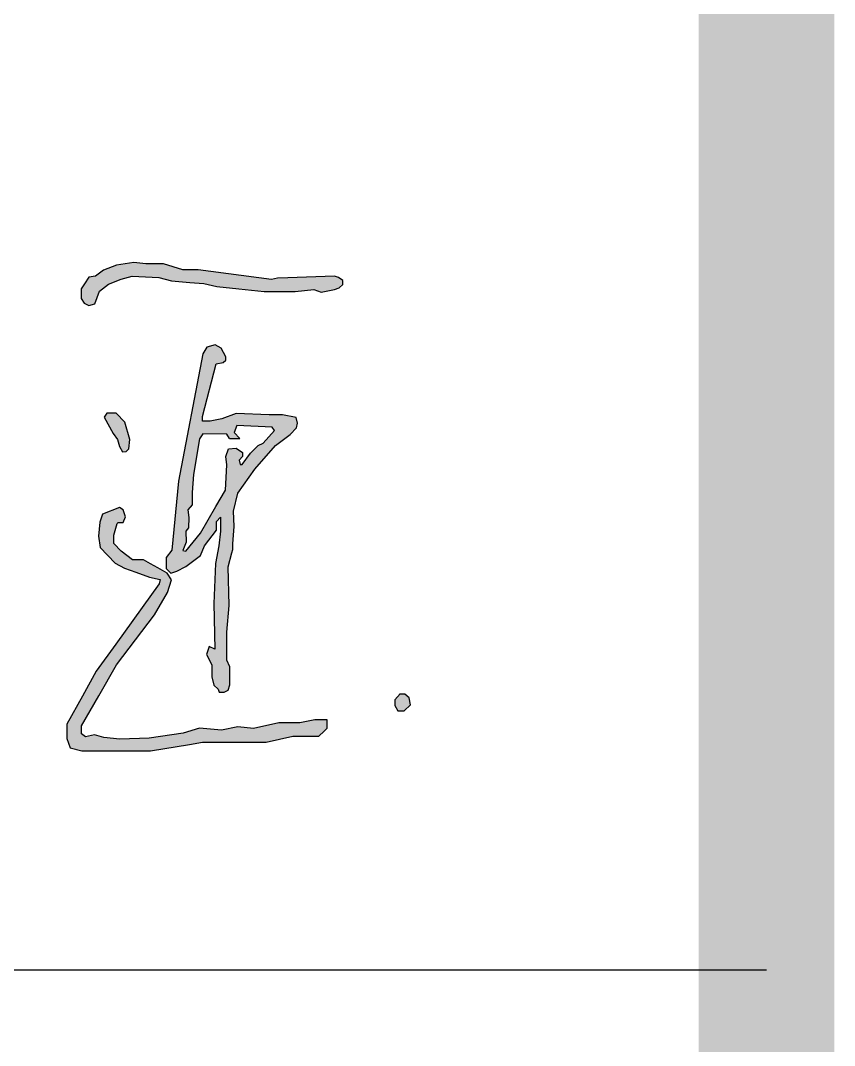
# Model space of a CAD drawing. Extents: x 1728470 to 1835391, y -157368 to 197905.
# Drawn here: x 1815451 to 1816350, y -305 to 826 of the extents above; entities that cross this region are included whole.
import ezdxf

# ---------------------------------------------------------------- set-up
doc = ezdxf.new("R2010")
doc.units = 0
doc.header["$LTSCALE"] = 1000
doc.header["$MEASUREMENT"] = 0
doc.layers.get('0').update_dxf_attribs({"linetype": 'CONTINUOUS'})
doc.layers.add('PUB_TITLE', color=4, linetype='CONTINUOUS')

msp = doc.modelspace()

# ---------------------------------------------------------------- hatches: boundary and pattern name
h = msp.add_hatch(color=256)
h.paths.add_polyline_path([(1815203, 371.6), (1815207.9, 378.6), (1815205.4, 384.4), (1815205.5, 393.2), (1815199.5, 398.4), (1815193.5, 402.3), (1815189.7, 402.3), (1815186.4, 396.8), (1815186.9, 390.7), (1815190, 351.1), (1815192.2, 342.4), (1815191, 319.2), (1815161.2, 314.2), (1815140.1, 308.9), (1815115.8, 299.5), (1815092.7, 290.5), (1815090.1, 286.1), (1815091.9, 279.1), (1815098.8, 275.5), (1815108, 270.8), (1815117.7, 262.9), (1815121, 265.1), (1815123, 272.5), (1815114.2, 281.7), (1815116.8, 285.9), (1815135.5, 292.9), (1815157.9, 297.8), (1815189.8, 304.8), (1815189.8, 259.1), (1815188.2, 256), (1815182.3, 261.5), (1815175.3, 261.5), (1815159.7, 256.7), (1815151.7, 244.3), (1815141, 227.7), (1815138.3, 206.3), (1815134.1, 174), (1815137.7, 156.5), (1815151.7, 148.3), (1815173.3, 145.5), (1815183, 150.4), (1815175.8, 12.7), (1815169.2, -38.4), (1815171.8, -45.1), (1815173.8, -50.5), (1815183.3, -50.5), (1815189.7, -38.5), (1815190.8, -3.1), (1815196.1, 158), (1815212, 167.7), (1815256.8, 206.4), (1815271.6, 225), (1815271.7, 229.4), (1815264.3, 225.9), (1815229.6, 195.6), (1815215.8, 184.8), (1815198.8, 176.6), (1815204, 306.9), (1815214.2, 307.8), (1815240.9, 314.5), (1815275.3, 323.2), (1815288.6, 331), (1815288.6, 337.4), (1815280, 344.2), (1815265.9, 342.2), (1815244.8, 339.3), (1815233.2, 339.3), (1815225.8, 342.3), (1815221.2, 342.3), (1815220.3, 339.3), (1815221.8, 335.9), (1815233.8, 328.2), (1815225.5, 325.2), (1815206.5, 324.1), (1815207.3, 341.8)])
h.paths.add_polyline_path([(1815179.8, 247.2), (1815184.9, 243.8), (1815187.6, 238.7), (1815183.6, 229.3), (1815183.6, 204), (1815184.9, 166.9), (1815173.6, 161.9), (1815169.9, 160.3), (1815159, 161.9), (1815153.7, 164.8), (1815152.3, 172), (1815150.3, 181.8), (1815153.1, 200.9), (1815157.6, 223.9), (1815166.6, 242.3)], flags=16)
h.paths.add_polyline_path([(1815375.1, 423.1), (1815367.1, 427.7), (1815354.2, 429.4), (1815320.3, 433.8), (1815304.1, 435.9), (1815296.4, 431.9), (1815291.4, 423.8), (1815288.1, 413.8), (1815288.1, 401), (1815289.9, 391.4), (1815293.1, 384.2), (1815298.4, 383.3), (1815298.4, 394.5), (1815298.4, 404), (1815302.1, 414.8), (1815309.7, 418.7), (1815341.4, 415.2), (1815364, 412.7), (1815371.8, 407.3), (1815378.2, 407.3), (1815382.5, 410.9), (1815380.7, 418.7)])
h.paths.add_polyline_path([(1815293.8, 270.4), (1815299.5, 287.2), (1815310.6, 303.7), (1815316, 317.2), (1815311.8, 325.8), (1815306.3, 325.8), (1815292.6, 310.1), (1815282.2, 282.6), (1815270.9, 252.9), (1815269.4, 228.3), (1815271.7, 229.4), (1815271.6, 225), (1815267.9, 220.4), (1815268.3, 203.8), (1815260.4, 153), (1815260.4, 142), (1815254.7, 106.7), (1815256.5, 100.7), (1815260.6, 94.4), (1815266.9, 94.4), (1815275.3, 101), (1815273.1, 110.6), (1815279.1, 121.8), (1815283.1, 139.6), (1815285.4, 152.8), (1815287.5, 151.4), (1815287.5, 147.5), (1815288.1, 146.3), (1815296.6, 130.1), (1815311.7, 115.7), (1815324.4, 118.6), (1815340, 134.7), (1815351.8, 165.9), (1815356.4, 189.8), (1815353.5, 224.6), (1815380, 245.6), (1815403.4, 267.9), (1815412.1, 277.1), (1815408, 279.8), (1815384, 263.5), (1815354.4, 241.3), (1815353.2, 245.4), (1815342, 286.1), (1815335.2, 298), (1815325.6, 303), (1815314.9, 292.3), (1815305.6, 274.2), (1815294, 245.1), (1815291.3, 235.3), (1815285, 212.5), (1815285, 202.2), (1815283.1, 191.4), (1815277.6, 156.9), (1815275.5, 146.9), (1815271.7, 146.9), (1815279, 186.5), (1815283.9, 225.1), (1815288.6, 246.7)])
h.paths.add_polyline_path([(1815306.8, 259.7), (1815313.4, 272.2), (1815319.7, 283.9), (1815326.2, 284.8), (1815333.6, 259.1), (1815339.1, 229.5), (1815307.1, 206.3), (1815293.6, 194.1), (1815292.7, 188.9), (1815291.9, 184.5), (1815288.6, 184.3), (1815291.6, 204.4), (1815295, 218.4), (1815296.9, 233.5), (1815300.2, 247.4)], flags=16)
h.paths.add_polyline_path([(1815337.2, 210.1), (1815339.6, 208.6), (1815340.3, 202.9), (1815340.3, 182.6), (1815337.6, 173.4), (1815330.2, 148.8), (1815320.2, 134.5), (1815315, 132.9), (1815309.7, 132.9), (1815303, 147.3), (1815298, 158.2), (1815300.7, 172), (1815307.7, 183.5), (1815321.8, 196.3)], flags=16)
h.paths.add_polyline_path([(1815574.5, 543.5), (1815604, 541.9), (1815617.8, 538.5), (1815638, 536.7), (1815653.7, 535.4), (1815668.1, 532.1), (1815692.4, 529.6), (1815720.2, 526.7), (1815754.6, 526.7), (1815774.9, 528.9), (1815783, 525.8), (1815797.9, 528.9), (1815803.1, 530.8), (1815807, 534.5), (1815807, 538.7), (1815802.2, 542.1), (1815797.9, 543.7), (1815746.4, 541.6), (1815735.1, 541.2), (1815728.4, 540), (1815647.5, 550.7), (1815630.5, 550.7), (1815609.1, 557.1), (1815589.5, 557.1), (1815576.2, 558.6), (1815557.3, 555.8), (1815542.7, 550.3), (1815534.2, 543.6), (1815526.8, 542.6), (1815522, 535.2), (1815518.1, 529.4), (1815518.1, 519), (1815521.6, 513.6), (1815526.8, 511.3), (1815533.2, 512.9), (1815538.3, 526.9), (1815548.3, 534.7), (1815562.3, 540.1)])
h.paths.add_polyline_path([(1815566.3, 382.4), (1815556.8, 392.3), (1815546.5, 392.3), (1815543.5, 388.1), (1815553.4, 370.1), (1815558.4, 363.2), (1815560.4, 355.5), (1815563.7, 349.7), (1815567.8, 350.1), (1815571, 352.9), (1815572.1, 363.4)])
h.paths.add_polyline_path([(1815667.4, 446.9), (1815675, 448.3), (1815677.9, 451), (1815678.1, 454.5), (1815672.8, 464.2), (1815666.2, 467.7), (1815656.9, 465.1), (1815652.4, 457.7), (1815625.7, 317.4), (1815618.4, 241.1), (1815612.2, 233), (1815612.2, 221.1), (1815617.1, 215.8), (1815624, 217.9), (1815633.8, 223.3), (1815649.8, 235.3), (1815654.4, 246.2), (1815667.5, 263.2), (1815667.8, 273), (1815671.9, 277.7), (1815671.9, 262.1), (1815670.1, 246.1), (1815666.4, 226.5), (1815664.7, 182.3), (1815665.7, 132.1), (1815659.6, 134.8), (1815656.4, 126.2), (1815662.6, 114.6), (1815662.6, 101.6), (1815664.5, 92.2), (1815669.3, 87.9), (1815670.5, 84.6), (1815676, 84.6), (1815680.6, 86.6), (1815682.5, 92.5), (1815682.2, 112.6), (1815679.1, 119.7), (1815679.1, 150.7), (1815681.6, 180.2), (1815680.6, 223), (1815684.7, 238.4), (1815685.6, 242), (1815685.6, 248.4), (1815687, 267.3), (1815686.5, 284.4), (1815691.3, 304.3), (1815710.1, 330.7), (1815732.8, 356.7), (1815748.9, 369), (1815756, 376.2), (1815756.9, 381.2), (1815755.6, 387.5), (1815740.6, 390.5), (1815725.8, 390.5), (1815689.4, 391.9), (1815673.6, 386), (1815660.6, 383.5), (1815652.2, 383.5), (1815652.2, 388.6)])
h.paths.add_polyline_path([(1815652.6, 369.5), (1815679.1, 369.1), (1815681.9, 364.3), (1815684.9, 364.3), (1815693.4, 364.3), (1815687.2, 371), (1815690.2, 378.7), (1815729.1, 376.8), (1815731.5, 373.2), (1815719.3, 359.4), (1815713.6, 356.8), (1815705, 348.3), (1815695.9, 335.8), (1815693.7, 335.8), (1815692.8, 340.5), (1815696.2, 344.5), (1815696.2, 349), (1815689.2, 353.7), (1815681, 353), (1815677.8, 344.6), (1815679.2, 335.2), (1815677.4, 307.4), (1815667, 289.3), (1815650.1, 260), (1815633.8, 240), (1815630.6, 240.9), (1815634.2, 249.9), (1815633.7, 262.3), (1815636.7, 266), (1815637, 277.3), (1815636.1, 285.6), (1815640.8, 291.2), (1815640.8, 304.9), (1815642.3, 324.9), (1815648.7, 364.1)], flags=16)
h.paths.add_polyline_path([(1815562.3, 240.3), (1815554.3, 248.7), (1815554.3, 257.7), (1815558, 270.5), (1815559.2, 271.9), (1815564.6, 271.9), (1815567, 277.9), (1815564.5, 285.9), (1815560.4, 288.4), (1815541.7, 280.9), (1815538.9, 272.2), (1815537.2, 256.8), (1815539.3, 244.1), (1815555.7, 226.8), (1815566.1, 221.2), (1815578.5, 216.8), (1815593.8, 211.3), (1815605.6, 208.8), (1815604.3, 204), (1815556.4, 137.4), (1815534.8, 107.6), (1815519.6, 80.3), (1815502.4, 49.4), (1815502.4, 33.6), (1815505.9, 23), (1815518.8, 19.9), (1815541.3, 19.9), (1815569.8, 19.9), (1815594.9, 19.9), (1815637.9, 27), (1815652.3, 29.4), (1815682.7, 29.4), (1815722.6, 29.4), (1815751.7, 35.9), (1815780.5, 35.9), (1815786.5, 41.7), (1815789.6, 44.7), (1815789.6, 54.1), (1815776, 54.1), (1815759.6, 50.7), (1815736.3, 50.7), (1815708.3, 44.6), (1815691, 46.5), (1815673.3, 42.8), (1815649, 44.9), (1815631, 39.4), (1815593.4, 33.8), (1815560.9, 32.6), (1815543.2, 34.7), (1815533, 37.5), (1815522.9, 35.3), (1815518.6, 38.7), (1815518.6, 47.3), (1815537.6, 80.6), (1815557.1, 114.8), (1815599.2, 170), (1815613.6, 194.5), (1815617.9, 208.5), (1815613.3, 215.7), (1815602.9, 221.6), (1815594.6, 226.3), (1815586.9, 230.7), (1815574.8, 230.7)])
h.paths.add_polyline_path([(1815880.3, 78.5), (1815875.5, 82.2), (1815869.6, 82.2), (1815864.4, 76.1), (1815864.4, 70), (1815867.9, 64), (1815874.9, 64), (1815881.7, 70.6)])
h = msp.add_hatch(color=250)
h.paths.add_polyline_path([(1815647.5, 550.7), (1815630.5, 550.7), (1815609.1, 557.1), (1815589.5, 557.1), (1815576.2, 558.6), (1815557.3, 555.8), (1815542.7, 550.3), (1815534.2, 543.6), (1815526.8, 542.6), (1815522, 535.2), (1815518.1, 529.4), (1815518.1, 519), (1815521.6, 513.6), (1815526.8, 511.3), (1815533.2, 512.9), (1815538.3, 526.9), (1815548.3, 534.7), (1815562.3, 540.1), (1815574.5, 543.5), (1815604, 541.9), (1815617.8, 538.5), (1815638, 536.7), (1815653.7, 535.4), (1815668.1, 532.1), (1815692.4, 529.6), (1815720.2, 526.7), (1815754.6, 526.7), (1815774.9, 528.9), (1815783, 525.8), (1815797.9, 528.9), (1815803.1, 530.8), (1815807, 534.5), (1815807, 538.7), (1815802.2, 542.1), (1815797.9, 543.7), (1815746.4, 541.6), (1815735.1, 541.2), (1815728.4, 540)])
h.paths.add_polyline_path([(1815675, 448.3), (1815677.9, 451), (1815678.1, 454.5), (1815672.8, 464.2), (1815666.2, 467.7), (1815656.9, 465.1), (1815652.4, 457.7), (1815625.7, 317.4), (1815618.4, 241.1), (1815612.2, 233), (1815612.2, 221.1), (1815617.1, 215.8), (1815624, 217.9), (1815633.8, 223.3), (1815649.8, 235.3), (1815654.4, 246.2), (1815667.5, 263.2), (1815667.8, 273), (1815671.9, 277.7), (1815671.9, 262.1), (1815670.1, 246.1), (1815666.4, 226.5), (1815664.7, 182.3), (1815665.7, 132.1), (1815659.6, 134.8), (1815656.4, 126.2), (1815662.6, 114.6), (1815662.6, 101.6), (1815664.5, 92.2), (1815669.3, 87.9), (1815670.5, 84.6), (1815676, 84.6), (1815680.6, 86.6), (1815682.5, 92.5), (1815682.2, 112.6), (1815679.1, 119.7), (1815679.1, 150.7), (1815681.6, 180.2), (1815680.6, 223), (1815684.7, 238.4), (1815685.6, 242), (1815685.6, 248.4), (1815687, 267.3), (1815686.5, 284.4), (1815691.3, 304.3), (1815710.1, 330.7), (1815732.8, 356.7), (1815748.9, 369), (1815756, 376.2), (1815756.9, 381.2), (1815755.6, 387.5), (1815740.6, 390.5), (1815725.8, 390.5), (1815689.4, 391.9), (1815673.6, 386), (1815660.6, 383.5), (1815652.2, 383.5), (1815652.2, 388.6), (1815667.4, 446.9)])
h.paths.add_polyline_path([(1815690.2, 378.7), (1815729.1, 376.8), (1815731.5, 373.2), (1815719.3, 359.4), (1815713.6, 356.8), (1815705, 348.3), (1815695.9, 335.8), (1815693.7, 335.8), (1815692.8, 340.5), (1815696.2, 344.5), (1815696.2, 349), (1815689.2, 353.7), (1815681, 353), (1815677.8, 344.6), (1815679.2, 335.2), (1815677.4, 307.4), (1815667, 289.3), (1815650.1, 260), (1815633.8, 240), (1815630.6, 240.9), (1815634.2, 249.9), (1815633.7, 262.3), (1815636.7, 266), (1815637, 277.3), (1815636.1, 285.6), (1815640.8, 291.2), (1815640.8, 304.9), (1815642.3, 324.9), (1815648.7, 364.1), (1815652.6, 369.5), (1815679.1, 369.1), (1815681.9, 364.3), (1815684.9, 364.3), (1815693.4, 364.3), (1815687.2, 371)], flags=16)
h.paths.add_polyline_path([(1815558, 270.5), (1815559.2, 271.9), (1815564.6, 271.9), (1815567, 277.9), (1815564.5, 285.9), (1815560.4, 288.4), (1815541.7, 280.9), (1815538.9, 272.2), (1815537.2, 256.8), (1815539.3, 244.1), (1815555.7, 226.8), (1815566.1, 221.2), (1815578.5, 216.8), (1815593.8, 211.3), (1815605.6, 208.8), (1815604.3, 204), (1815556.4, 137.4), (1815534.8, 107.6), (1815519.6, 80.3), (1815502.4, 49.4), (1815502.4, 33.6), (1815505.9, 23), (1815518.8, 19.9), (1815541.3, 19.9), (1815569.8, 19.9), (1815594.9, 19.9), (1815637.9, 27), (1815652.3, 29.4), (1815682.7, 29.4), (1815722.6, 29.4), (1815751.7, 35.9), (1815780.5, 35.9), (1815786.5, 41.7), (1815789.6, 44.7), (1815789.6, 54.1), (1815776, 54.1), (1815759.6, 50.7), (1815736.3, 50.7), (1815708.3, 44.6), (1815691, 46.5), (1815673.3, 42.8), (1815649, 44.9), (1815631, 39.4), (1815593.4, 33.8), (1815560.9, 32.6), (1815543.2, 34.7), (1815533, 37.5), (1815522.9, 35.3), (1815518.6, 38.7), (1815518.6, 47.3), (1815537.6, 80.6), (1815557.1, 114.8), (1815599.2, 170), (1815613.6, 194.5), (1815617.9, 208.5), (1815613.3, 215.7), (1815602.9, 221.6), (1815594.6, 226.3), (1815586.9, 230.7), (1815574.8, 230.7), (1815562.3, 240.3), (1815554.3, 248.7), (1815554.3, 257.7)])
h.paths.add_polyline_path([(1815566.3, 382.4), (1815556.8, 392.3), (1815546.5, 392.3), (1815543.5, 388.1), (1815553.4, 370.1), (1815558.4, 363.2), (1815560.4, 355.5), (1815563.7, 349.7), (1815567.8, 350.1), (1815571, 352.9), (1815572.1, 363.4)])
h = msp.add_hatch(color=256)
h.paths.add_polyline_path([(1815562.3, 540.1), (1815574.5, 543.5), (1815604, 541.9), (1815617.8, 538.5), (1815638, 536.7), (1815653.7, 535.4), (1815668.1, 532.1), (1815692.4, 529.6), (1815720.2, 526.7), (1815754.6, 526.7), (1815774.9, 528.9), (1815783, 525.8), (1815797.9, 528.9), (1815803.1, 530.8), (1815807, 534.5), (1815807, 538.7), (1815802.2, 542.1), (1815797.9, 543.7), (1815746.4, 541.6), (1815735.1, 541.2), (1815728.4, 540), (1815647.5, 550.7), (1815630.5, 550.7), (1815609.1, 557.1), (1815589.5, 557.1), (1815576.2, 558.6), (1815557.3, 555.8), (1815542.7, 550.3), (1815534.2, 543.6), (1815526.8, 542.6), (1815522, 535.2), (1815518.1, 529.4), (1815518.1, 519), (1815521.6, 513.6), (1815526.8, 511.3), (1815533.2, 512.9), (1815538.3, 526.9), (1815548.3, 534.7)])
h.paths.add_polyline_path([(1815566.3, 382.4), (1815556.8, 392.3), (1815546.5, 392.3), (1815543.5, 388.1), (1815553.4, 370.1), (1815558.4, 363.2), (1815560.4, 355.5), (1815563.7, 349.7), (1815567.8, 350.1), (1815571, 352.9), (1815572.1, 363.4)])
h.paths.add_polyline_path([(1815667.4, 446.9), (1815675, 448.3), (1815677.9, 451), (1815678.1, 454.5), (1815672.8, 464.2), (1815666.2, 467.7), (1815656.9, 465.1), (1815652.4, 457.7), (1815625.7, 317.4), (1815618.4, 241.1), (1815612.2, 233), (1815612.2, 221.1), (1815617.1, 215.8), (1815624, 217.9), (1815633.8, 223.3), (1815649.8, 235.3), (1815654.4, 246.2), (1815667.5, 263.2), (1815667.8, 273), (1815671.9, 277.7), (1815671.9, 262.1), (1815670.1, 246.1), (1815666.4, 226.5), (1815664.7, 182.3), (1815665.7, 132.1), (1815659.6, 134.8), (1815656.4, 126.2), (1815662.6, 114.6), (1815662.6, 101.6), (1815664.5, 92.2), (1815669.3, 87.9), (1815670.5, 84.6), (1815676, 84.6), (1815680.6, 86.6), (1815682.5, 92.5), (1815682.2, 112.6), (1815679.1, 119.7), (1815679.1, 150.7), (1815681.6, 180.2), (1815680.6, 223), (1815684.7, 238.4), (1815685.6, 242), (1815685.6, 248.4), (1815687, 267.3), (1815686.5, 284.4), (1815691.3, 304.3), (1815710.1, 330.7), (1815732.8, 356.7), (1815748.9, 369), (1815756, 376.2), (1815756.9, 381.2), (1815755.6, 387.5), (1815740.6, 390.5), (1815725.8, 390.5), (1815689.4, 391.9), (1815673.6, 386), (1815660.6, 383.5), (1815652.2, 383.5), (1815652.2, 388.6)])
h.paths.add_polyline_path([(1815652.6, 369.5), (1815679.1, 369.1), (1815681.9, 364.3), (1815684.9, 364.3), (1815693.4, 364.3), (1815687.2, 371), (1815690.2, 378.7), (1815729.1, 376.8), (1815731.5, 373.2), (1815719.3, 359.4), (1815713.6, 356.8), (1815705, 348.3), (1815695.9, 335.8), (1815693.7, 335.8), (1815692.8, 340.5), (1815696.2, 344.5), (1815696.2, 349), (1815689.2, 353.7), (1815681, 353), (1815677.8, 344.6), (1815679.2, 335.2), (1815677.4, 307.4), (1815667, 289.3), (1815650.1, 260), (1815633.8, 240), (1815630.6, 240.9), (1815634.2, 249.9), (1815633.7, 262.3), (1815636.7, 266), (1815637, 277.3), (1815636.1, 285.6), (1815640.8, 291.2), (1815640.8, 304.9), (1815642.3, 324.9), (1815648.7, 364.1)], flags=16)
h.paths.add_polyline_path([(1815554.3, 257.7), (1815558, 270.5), (1815559.2, 271.9), (1815564.6, 271.9), (1815567, 277.9), (1815564.5, 285.9), (1815560.4, 288.4), (1815541.7, 280.9), (1815538.9, 272.2), (1815537.2, 256.8), (1815539.3, 244.1), (1815555.7, 226.8), (1815566.1, 221.2), (1815578.5, 216.8), (1815593.8, 211.3), (1815605.6, 208.8), (1815604.3, 204), (1815556.4, 137.4), (1815534.8, 107.6), (1815519.6, 80.3), (1815502.4, 49.4), (1815502.4, 33.6), (1815505.9, 23), (1815518.8, 19.9), (1815541.3, 19.9), (1815569.8, 19.9), (1815594.9, 19.9), (1815637.9, 27), (1815652.3, 29.4), (1815682.7, 29.4), (1815722.6, 29.4), (1815751.7, 35.9), (1815780.5, 35.9), (1815786.5, 41.7), (1815789.6, 44.7), (1815789.6, 54.1), (1815776, 54.1), (1815759.6, 50.7), (1815736.3, 50.7), (1815708.3, 44.6), (1815691, 46.5), (1815673.3, 42.8), (1815649, 44.9), (1815631, 39.4), (1815593.4, 33.8), (1815560.9, 32.6), (1815543.2, 34.7), (1815533, 37.5), (1815522.9, 35.3), (1815518.6, 38.7), (1815518.6, 47.3), (1815537.6, 80.6), (1815557.1, 114.8), (1815599.2, 170), (1815613.6, 194.5), (1815617.9, 208.5), (1815613.3, 215.7), (1815602.9, 221.6), (1815594.6, 226.3), (1815586.9, 230.7), (1815574.8, 230.7), (1815562.3, 240.3), (1815554.3, 248.7)])
for color, points in [(250, [(1815880.3, 78.5), (1815875.5, 82.2), (1815869.6, 82.2), (1815864.4, 76.1), (1815864.4, 70), (1815867.9, 64), (1815874.9, 64), (1815881.7, 70.6)]), (256, [(1815875.5, 82.2), (1815869.6, 82.2), (1815864.4, 76.1), (1815864.4, 70), (1815867.9, 64), (1815874.9, 64), (1815881.7, 70.6), (1815880.3, 78.5)])]:
    msp.add_hatch(color=color).paths.add_polyline_path(points)

# ---------------------------------------------------------------- linework, layer by layer
for p, q in [((1815557.3, 555.8), (1815542.7, 550.3)), ((1815576.2, 558.6), (1815557.3, 555.8)), ((1815589.5, 557.1), (1815576.2, 558.6)), ((1815609.1, 557.1), (1815589.5, 557.1)), ((1815630.5, 550.7), (1815609.1, 557.1)), ((1815534.2, 543.6), (1815526.8, 542.6)), ((1815542.7, 550.3), (1815534.2, 543.6)), ((1815562.3, 540.1), (1815574.5, 543.5)), ((1815574.5, 543.5), (1815604, 541.9)), ((1815647.5, 550.7), (1815630.5, 550.7)), ((1815728.4, 540), (1815647.5, 550.7)), ((1815797.9, 543.7), (1815746.4, 541.6)), ((1815802.2, 542.1), (1815797.9, 543.7)), ((1815522, 535.2), (1815518.1, 529.4)), ((1815526.8, 542.6), (1815522, 535.2)), ((1815538.3, 526.9), (1815548.3, 534.7)), ((1815548.3, 534.7), (1815562.3, 540.1)), ((1815604, 541.9), (1815617.8, 538.5)), ((1815617.8, 538.5), (1815638, 536.7)), ((1815638, 536.7), (1815653.7, 535.4)), ((1815653.7, 535.4), (1815668.1, 532.1)), ((1815668.1, 532.1), (1815692.4, 529.6)), ((1815735.1, 541.2), (1815728.4, 540)), ((1815746.4, 541.6), (1815735.1, 541.2)), ((1815807, 538.7), (1815802.2, 542.1)), ((1815803.1, 530.8), (1815807, 534.5)), ((1815807, 534.5), (1815807, 538.7)), ((1815518.1, 529.4), (1815518.1, 519)), ((1815533.2, 512.9), (1815538.3, 526.9)), ((1815692.4, 529.6), (1815720.2, 526.7)), ((1815720.2, 526.7), (1815754.6, 526.7)), ((1815754.6, 526.7), (1815774.9, 528.9)), ((1815774.9, 528.9), (1815783, 525.8)), ((1815783, 525.8), (1815797.9, 528.9)), ((1815797.9, 528.9), (1815803.1, 530.8)), ((1815518.1, 519), (1815521.6, 513.6)), ((1815521.6, 513.6), (1815526.8, 511.3)), ((1815526.8, 511.3), (1815533.2, 512.9)), ((1815656.9, 465.1), (1815652.4, 457.7)), ((1815666.2, 467.7), (1815656.9, 465.1)), ((1815672.8, 464.2), (1815666.2, 467.7)), ((1815678.1, 454.5), (1815672.8, 464.2)), ((1815652.4, 457.7), (1815625.7, 317.4)), ((1815677.9, 451), (1815678.1, 454.5)), ((1815652.2, 388.6), (1815667.4, 446.9)), ((1815667.4, 446.9), (1815675, 448.3)), ((1815675, 448.3), (1815677.9, 451)), ((1815546.5, 392.3), (1815543.5, 388.1)), ((1815543.5, 388.1), (1815553.4, 370.1)), ((1815556.8, 392.3), (1815546.5, 392.3)), ((1815566.3, 382.4), (1815556.8, 392.3)), ((1815652.2, 383.5), (1815652.2, 388.6)), ((1815673.6, 386), (1815660.6, 383.5)), ((1815689.4, 391.9), (1815673.6, 386)), ((1815725.8, 390.5), (1815689.4, 391.9)), ((1815740.6, 390.5), (1815725.8, 390.5)), ((1815755.6, 387.5), (1815740.6, 390.5)), ((1815756.9, 381.2), (1815755.6, 387.5)), ((1815572.1, 363.4), (1815566.3, 382.4)), ((1815660.6, 383.5), (1815652.2, 383.5)), ((1815690.2, 378.7), (1815687.2, 371)), ((1815729.1, 376.8), (1815690.2, 378.7)), ((1815719.3, 359.4), (1815731.5, 373.2)), ((1815731.5, 373.2), (1815729.1, 376.8)), ((1815748.9, 369), (1815756, 376.2)), ((1815756, 376.2), (1815756.9, 381.2)), ((1815553.4, 370.1), (1815558.4, 363.2)), ((1815558.4, 363.2), (1815560.4, 355.5)), ((1815571, 352.9), (1815572.1, 363.4)), ((1815648.7, 364.1), (1815642.3, 324.9)), ((1815652.6, 369.5), (1815648.7, 364.1)), ((1815679.1, 369.1), (1815652.6, 369.5)), ((1815681.9, 364.3), (1815679.1, 369.1)), ((1815681.9, 364.3), (1815684.9, 364.3)), ((1815684.9, 364.3), (1815693.4, 364.3)), ((1815693.4, 364.3), (1815687.2, 371)), ((1815732.8, 356.7), (1815748.9, 369)), ((1815560.4, 355.5), (1815563.7, 349.7)), ((1815567.8, 350.1), (1815571, 352.9)), ((1815677.8, 344.6), (1815681, 353)), ((1815681, 353), (1815689.2, 353.7)), ((1815689.2, 353.7), (1815696.2, 349)), ((1815705, 348.3), (1815713.6, 356.8)), ((1815710.1, 330.7), (1815732.8, 356.7)), ((1815713.6, 356.8), (1815719.3, 359.4)), ((1815563.7, 349.7), (1815567.8, 350.1)), ((1815679.2, 335.2), (1815677.8, 344.6)), ((1815696.2, 344.5), (1815692.8, 340.5)), ((1815692.8, 340.5), (1815693.7, 335.8)), ((1815695.9, 335.8), (1815705, 348.3)), ((1815696.2, 349), (1815696.2, 344.5)), ((1815677.4, 307.4), (1815679.2, 335.2)), ((1815691.3, 304.3), (1815710.1, 330.7)), ((1815693.7, 335.8), (1815695.9, 335.8)), ((1815625.7, 317.4), (1815618.4, 241.1)), ((1815642.3, 324.9), (1815640.8, 304.9)), ((1815667, 289.3), (1815677.4, 307.4)), ((1815640.8, 304.9), (1815640.8, 291.2)), ((1815686.5, 284.4), (1815691.3, 304.3)), ((1815560.4, 288.4), (1815541.7, 280.9)), ((1815564.5, 285.9), (1815560.4, 288.4)), ((1815567, 277.9), (1815564.5, 285.9)), ((1815640.8, 291.2), (1815636.1, 285.6)), ((1815636.1, 285.6), (1815637, 277.3)), ((1815650.1, 260), (1815667, 289.3)), ((1815687, 267.3), (1815686.5, 284.4)), ((1815538.9, 272.2), (1815537.2, 256.8)), ((1815541.7, 280.9), (1815538.9, 272.2)), ((1815558, 270.5), (1815559.2, 271.9)), ((1815559.2, 271.9), (1815564.6, 271.9)), ((1815564.6, 271.9), (1815567, 277.9)), ((1815637, 277.3), (1815636.7, 266)), ((1815667.5, 263.2), (1815667.8, 273)), ((1815667.8, 273), (1815671.9, 277.7)), ((1815671.9, 277.7), (1815671.9, 262.1)), ((1815554.3, 257.7), (1815558, 270.5)), ((1815636.7, 266), (1815633.7, 262.3)), ((1815633.7, 262.3), (1815634.2, 249.9)), ((1815654.4, 246.2), (1815667.5, 263.2)), ((1815671.9, 262.1), (1815670.1, 246.1)), ((1815685.6, 248.4), (1815687, 267.3)), ((1815537.2, 256.8), (1815539.3, 244.1)), ((1815554.3, 248.7), (1815554.3, 257.7)), ((1815634.2, 249.9), (1815630.6, 240.9)), ((1815633.8, 240), (1815650.1, 260)), ((1815539.3, 244.1), (1815555.7, 226.8)), ((1815562.3, 240.3), (1815554.3, 248.7)), ((1815574.8, 230.7), (1815562.3, 240.3)), ((1815618.4, 241.1), (1815612.2, 233)), ((1815630.6, 240.9), (1815633.8, 240)), ((1815649.8, 235.3), (1815654.4, 246.2)), ((1815670.1, 246.1), (1815666.4, 226.5)), ((1815680.6, 223), (1815684.7, 238.4)), ((1815684.7, 238.4), (1815685.6, 242)), ((1815685.6, 242), (1815685.6, 248.4)), ((1815555.7, 226.8), (1815566.1, 221.2)), ((1815586.9, 230.7), (1815574.8, 230.7)), ((1815594.6, 226.3), (1815586.9, 230.7)), ((1815602.9, 221.6), (1815594.6, 226.3)), ((1815612.2, 233), (1815612.2, 221.1)), ((1815633.8, 223.3), (1815649.8, 235.3)), ((1815666.4, 226.5), (1815664.7, 182.3)), ((1815566.1, 221.2), (1815578.5, 216.8)), ((1815578.5, 216.8), (1815593.8, 211.3)), ((1815613.3, 215.7), (1815602.9, 221.6)), ((1815612.2, 221.1), (1815617.1, 215.8)), ((1815617.9, 208.5), (1815613.3, 215.7)), ((1815617.1, 215.8), (1815624, 217.9)), ((1815624, 217.9), (1815633.8, 223.3)), ((1815681.6, 180.2), (1815680.6, 223)), ((1815604.3, 204), (1815556.4, 137.4)), ((1815593.8, 211.3), (1815605.6, 208.8)), ((1815605.6, 208.8), (1815604.3, 204)), ((1815613.6, 194.5), (1815617.9, 208.5)), ((1815599.2, 170), (1815613.6, 194.5)), ((1815664.7, 182.3), (1815665.7, 132.1)), ((1815557.1, 114.8), (1815599.2, 170)), ((1815679.1, 150.7), (1815681.6, 180.2)), ((1815679.1, 119.7), (1815679.1, 150.7)), ((1815556.4, 137.4), (1815534.8, 107.6)), ((1815659.6, 134.8), (1815656.4, 126.2)), ((1815656.4, 126.2), (1815662.6, 114.6)), ((1815665.7, 132.1), (1815659.6, 134.8)), ((1815537.6, 80.6), (1815557.1, 114.8)), ((1815662.6, 114.6), (1815662.6, 101.6)), ((1815682.2, 112.6), (1815679.1, 119.7)), ((1815534.8, 107.6), (1815519.6, 80.3)), ((1815682.5, 92.5), (1815682.2, 112.6)), ((1815662.6, 101.6), (1815664.5, 92.2)), ((1815664.5, 92.2), (1815669.3, 87.9)), ((1815680.6, 86.6), (1815682.5, 92.5)), ((1815519.6, 80.3), (1815502.4, 49.4)), ((1815518.6, 47.3), (1815537.6, 80.6)), ((1815669.3, 87.9), (1815670.5, 84.6)), ((1815670.5, 84.6), (1815676, 84.6)), ((1815676, 84.6), (1815680.6, 86.6)), ((1815870.2, 82.8), (1815864.4, 76.1)), ((1815875.5, 82.2), (1815869.6, 82.2)), ((1815880.3, 78.5), (1815875.5, 82.2)), ((1815864.4, 76.1), (1815864.4, 70)), ((1815864.4, 70), (1815867.9, 64)), ((1815874.9, 64), (1815881.7, 70.6)), ((1815881.7, 70.6), (1815880.3, 78.5)), ((1815867.9, 64), (1815874.9, 64)), ((1815502.4, 49.4), (1815502.4, 33.6)), ((1815518.6, 38.7), (1815518.6, 47.3)), ((1815691, 46.5), (1815673.3, 42.8)), ((1815708.3, 44.6), (1815691, 46.5)), ((1815736.3, 50.7), (1815708.3, 44.6)), ((1815759.6, 50.7), (1815736.3, 50.7)), ((1815776, 54.1), (1815759.6, 50.7)), ((1815789.6, 54.1), (1815776, 54.1)), ((1815789.6, 44.7), (1815789.6, 54.1)), ((1815522.9, 35.3), (1815518.6, 38.7)), ((1815533, 37.5), (1815522.9, 35.3)), ((1815543.2, 34.7), (1815533, 37.5)), ((1815560.9, 32.6), (1815543.2, 34.7)), ((1815631, 39.4), (1815593.4, 33.8)), ((1815649, 44.9), (1815631, 39.4)), ((1815673.3, 42.8), (1815649, 44.9)), ((1815722.6, 29.4), (1815751.7, 35.9)), ((1815751.7, 35.9), (1815780.5, 35.9)), ((1815780.5, 35.9), (1815786.5, 41.7)), ((1815786.5, 41.7), (1815789.6, 44.7)), ((1815502.4, 33.6), (1815505.9, 23)), ((1815505.9, 23), (1815518.8, 19.9)), ((1815593.4, 33.8), (1815560.9, 32.6)), ((1815594.9, 19.9), (1815637.9, 27)), ((1815637.9, 27), (1815652.3, 29.4)), ((1815652.3, 29.4), (1815682.7, 29.4)), ((1815682.7, 29.4), (1815722.6, 29.4)), ((1815518.8, 19.9), (1815541.3, 19.9)), ((1815541.3, 19.9), (1815569.8, 19.9)), ((1815569.8, 19.9), (1815594.9, 19.9))]:
    msp.add_line(p, q)
at = {"layer": 'PUB_TITLE', "color": 4}
msp.add_line((1810224.8, -221.7), (1816274.8, -221.7), dxfattribs=at)
at = {"layer": 'PUB_TITLE', "const_width": 150}
msp.add_lwpolyline([(1732424.8, -22512.2), (1816274.8, -22512.2), (1816274.8, 37487.8), (1732424.8, 37487.8)], close=True, dxfattribs=at)

doc.saveas('drawing.dxf')
